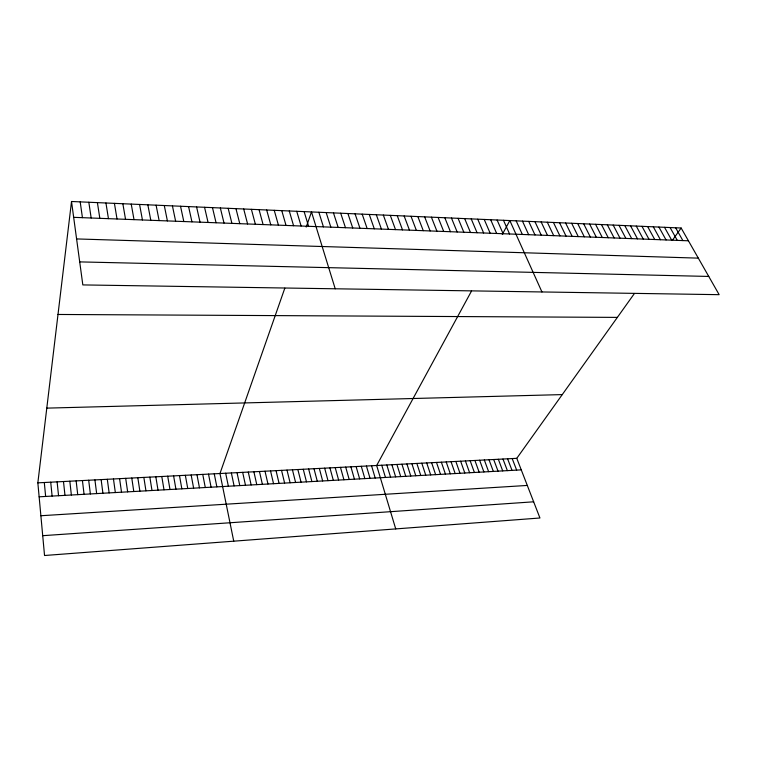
<?xml version="1.0" encoding="UTF-8"?>
<svg xmlns="http://www.w3.org/2000/svg" width="757" height="757" viewBox="0 0 757 757"><rect width="100%" height="100%" fill="white"/><g stroke="black" fill="none" stroke-linecap="round" stroke-linejoin="round"><path stroke-width="1.14" d="M634.432 293.479L516.776 458.326L539.94 517.996L44.54 555.506L37.85 482.843L71.518 201.494L681.149 228.027L719.15 294.672L82.825 284.916L71.518 201.494M284.831 288.143L219.965 473.522L233.743 541.179M306.207 227.053L311.496 211.941L335.219 288.786M471.545 290.991L376.664 465.498L395.731 528.916M502.279 234.481L509.839 220.571L541.946 291.956M672.604 239.997L681.149 228.027M42.714 535.682L533.657 501.806M40.878 515.735L527.307 485.436M39.137 496.81L521.251 469.86M37.85 482.843L516.776 458.326M46.792 408.127L562.262 394.596M57.996 314.467L617.362 317.391M79.703 261.894L708.76 276.437M76.589 238.928L698.314 258.137M73.666 217.335L688.435 240.802M675.632 227.791L682.88 240.594M670.087 227.545L677.307 240.376M664.514 227.308L671.696 240.168M658.921 227.062L666.065 239.95M653.3 226.816L660.407 239.732M647.642 226.57L654.729 239.515M641.974 226.324L649.014 239.297M636.268 226.078L643.27 239.08M630.534 225.823L637.508 238.862M624.771 225.577L631.707 238.635M618.989 225.321L625.888 238.417M613.17 225.066L620.03 238.19M607.332 224.82L614.154 237.963M601.455 224.564L608.24 237.745M595.56 224.299L602.298 237.518M589.627 224.044L596.336 237.282M583.675 223.788L590.337 237.055M577.686 223.523L584.309 236.827M571.667 223.268L578.253 236.6M565.621 223.003L572.16 236.364M559.546 222.738L566.047 236.127M553.443 222.473L559.896 235.891M547.302 222.208L553.717 235.664M541.141 221.933L547.5 235.418M534.944 221.669L541.264 235.181M528.708 221.394L534.991 234.944M522.453 221.12L528.679 234.708M516.16 220.845L522.349 234.462M503.481 220.296L509.575 233.97M497.094 220.022L503.14 233.724M490.678 219.738L496.668 233.478M484.225 219.454L490.167 233.232M477.733 219.18L483.638 232.986M471.214 218.896L477.061 232.73M464.666 218.603L470.466 232.484M458.08 218.319L463.823 232.229M451.456 218.035L457.152 231.973M444.804 217.742L450.443 231.718M438.114 217.448L443.706 231.462M431.395 217.155L436.931 231.197M424.639 216.862L430.118 230.942M512.186 458.553L516.643 470.116M417.845 216.568L423.267 230.677M507.587 458.789L512.025 470.381M411.013 216.275L416.378 230.412M502.97 459.026L507.379 470.636M498.333 459.262L502.714 470.901M404.143 215.972L409.461 230.147M493.687 459.508L498.04 471.157M489.013 459.745L493.346 471.422M397.245 215.669L402.506 229.882M484.329 459.982L488.634 471.687M390.309 215.376L395.504 229.617M479.626 460.228L483.903 471.952M474.904 460.464L479.162 472.217M383.335 215.064L388.473 229.352M470.163 460.71L474.393 472.482M465.413 460.956L469.614 472.747M376.324 214.761L381.405 229.078M460.635 461.193L464.807 473.021M455.846 461.439L459.991 473.286M369.274 214.458L374.289 228.813M451.04 461.685L455.156 473.56M362.187 214.146L367.145 228.538M446.204 461.94L450.301 473.825M441.359 462.186L445.428 474.1M355.061 213.834L359.963 228.264M436.496 462.432L440.536 474.374M431.613 462.678L435.625 474.648M347.898 213.521L352.734 227.989M426.711 462.934L430.695 474.923M340.697 213.209L345.476 227.706M421.791 463.189L425.746 475.197M416.852 463.435L420.778 475.481M333.459 212.897L338.171 227.431M411.893 463.691L415.792 475.756M406.925 463.946L410.786 476.039M326.172 212.585L330.828 227.147M401.929 464.202L405.761 476.314M318.858 212.263L323.438 226.863M396.914 464.457L400.718 476.598M391.88 464.713L395.656 476.882M386.827 464.978L390.565 477.165M381.755 465.233L385.464 477.449M304.125 211.619L308.582 226.296M296.716 211.298L301.106 226.012M371.555 465.754L375.198 478.027M366.416 466.019L370.041 478.31M289.269 210.976L293.584 225.728M361.269 466.284L364.855 478.604M356.102 466.549L359.651 478.897M281.774 210.645L286.032 225.435M350.907 466.814L354.427 479.19M274.242 210.323L278.425 225.151M345.694 467.078L349.185 479.484M340.461 467.353L343.924 479.777M266.672 209.992L270.788 224.857M335.209 467.618L338.634 480.07M329.938 467.892L333.326 480.364M259.055 209.661L263.095 224.564M324.649 468.157L327.999 480.667M251.4 209.329L255.374 224.271M319.331 468.432L322.652 480.96M313.994 468.706L317.287 481.263M243.697 208.989L247.596 223.968M308.638 468.98L311.893 481.566M303.264 469.255L306.481 481.868M235.957 208.658L239.78 223.675M297.861 469.529L301.049 482.171M228.169 208.317L231.916 223.372M292.439 469.804L295.59 482.474M286.998 470.088L290.111 482.786M220.344 207.976L224.015 223.069M281.538 470.362L284.613 483.089M276.05 470.646L279.087 483.401M212.471 207.636L216.067 222.766M270.542 470.93L273.542 483.704M204.551 207.286L208.071 222.463M265.016 471.214L267.978 484.016M259.462 471.497L262.386 484.329M196.593 206.945L200.028 222.151M253.888 471.781L256.774 484.65M248.287 472.065L251.144 484.963M188.578 206.595L191.947 221.848M242.675 472.359L245.486 485.275M180.526 206.245L183.809 221.536M237.026 472.642L239.799 485.597M231.368 472.936L234.093 485.909M172.426 205.895L175.633 221.224M225.671 473.229L228.368 486.231M164.288 205.535L167.401 220.912M214.25 473.816L216.862 486.874M156.093 205.175L159.131 220.59M208.516 474.109L211.089 487.196M202.753 474.402L205.289 487.527M147.852 204.825L150.804 220.278M196.971 474.696L199.47 487.849M191.171 474.989L193.622 488.18M139.572 204.456L142.43 219.956M185.342 475.292L187.745 488.502M131.235 204.097L134.008 219.634M179.485 475.595L181.85 488.833M173.608 475.888L175.927 489.164M122.852 203.737L125.539 219.312M167.704 476.191L169.984 489.495M161.78 476.494L164.014 489.826M114.421 203.368L117.023 218.981M155.828 476.806L158.024 490.167M105.942 202.999L108.45 218.659M149.848 477.109L151.996 490.498M143.849 477.412L145.95 490.839M97.407 202.63L99.829 218.328M137.821 477.724L139.884 491.179M131.775 478.036L133.79 491.52M88.824 202.251L91.162 217.997M125.69 478.348L127.659 491.861M119.587 478.661L121.517 492.211M80.195 201.873L82.437 217.666M113.465 478.973L115.338 492.552M107.305 479.285L109.14 492.902M101.126 479.607L102.914 493.242M94.918 479.919L96.659 493.592M88.683 480.241L90.376 493.952M82.428 480.563L84.065 494.302M76.145 480.884L77.734 494.652M69.824 481.206L71.366 495.012M63.484 481.528L64.979 495.371M57.116 481.859L58.554 495.721M50.719 482.181L52.11 496.09M44.303 482.512L45.638 496.45"/></g></svg>
